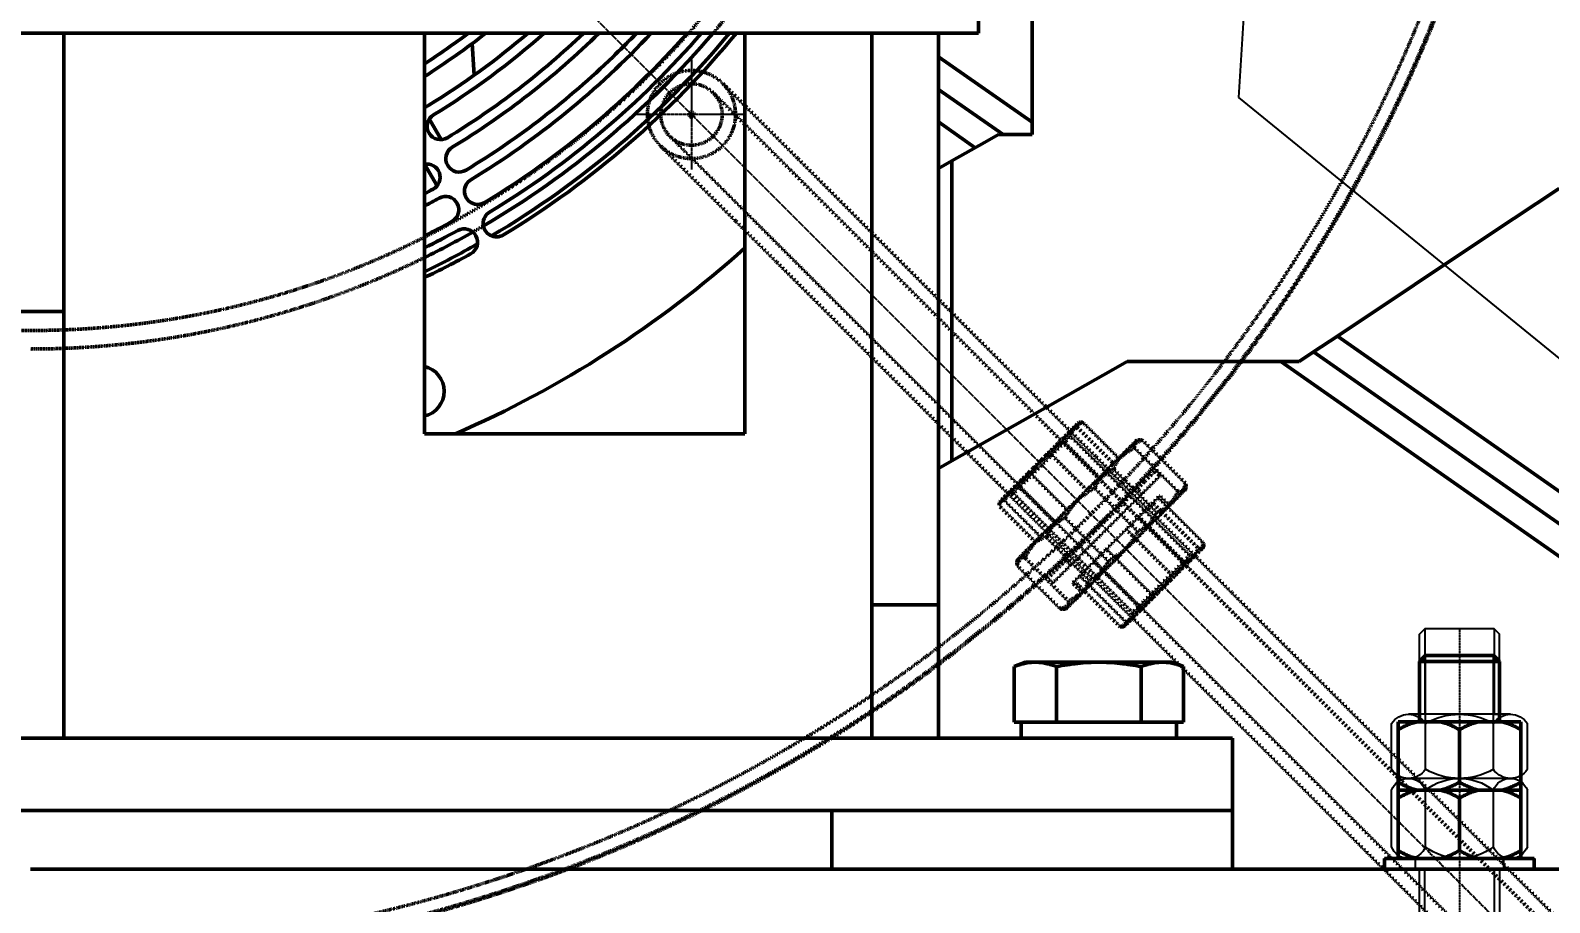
# Model space of a CAD drawing. Header units: millimetres. Extents: x -1263456 to 2767218, y -83310 to 50301.
# Drawn here: x 1090660 to 1091229, y -68072 to -67746 of the extents above; entities that cross this region are included whole.
import ezdxf

# ---------------------------------------------------------------- set-up
doc = ezdxf.new("R2010")
doc.units = ezdxf.units.MM
for name, pattern in [('AUSGEZOGEN', [0]), ('DASHDOT2', [0.5, 0.25, -0.125, 0, -0.125]), ('DASHED', [0.75, 0.5, -0.25]), ('DOT_CENTER', [14, 12, -1, 0, -1])]:
    doc.linetypes.add(name, pattern=pattern)
doc.layers.get('0').update_dxf_attribs({"color": 255, "lineweight": 50})
doc.layers.get('Defpoints').update_dxf_attribs({"linetype": 'AUSGEZOGEN'})
for name, color, linetype, lineweight in [('1', 2, 'Continuous', 25), ('AM_0', 7, 'Continuous', 50), ('AM_5', 3, 'Continuous', 25)]:
    doc.layers.add(name, color=color, linetype=linetype, lineweight=lineweight)
for name, color, linetype in [('ACCIAIO-VISTE', 2, 'Continuous'), ('ASSIDETTAGLI', 1, 'DASHDOT2'), ('BULLONI-VISTE', 2, 'Continuous')]:
    doc.layers.add(name, color=color, linetype=linetype)
doc.styles.get("Standard").update_dxf_attribs({"font": 'ISOCP.SHX', "width": 0.7})
doc.dimstyles.new('AM_ISO$0', dxfattribs={"dimtxt": 3.5, "dimasz": 3.5, "dimexe": 1, "dimexo": 1, "dimgap": 1.5, "dimtad": 1, "dimdsep": 46, "dimtxsty": 'Standard', "dimcen": 0, "dimclrd": 256, "dimclre": 256, "dimclrt": 2, "dimazin": 2, "dimtp": 0.1, "dimtm": 0.1, "dimtfac": 0.71, "dimtmove": 0, "dimatfit": 3, "dimfxl": 1, "dimlwd": -1, "dimlwe": -1, "dimarcsym": 1})
doc.dimstyles.new('AM_ISO$2', dxfattribs={"dimtxt": 3.25, "dimasz": 3.25, "dimexe": 1, "dimexo": 1, "dimgap": 1.5, "dimtad": 1, "dimdsep": 46, "dimtxsty": 'Standard', "dimcen": 0, "dimclrd": 256, "dimclre": 256, "dimclrt": 2, "dimazin": 2, "dimtp": 0.1, "dimtm": 0.1, "dimtfac": 0.71, "dimtmove": 0, "dimatfit": 3, "dimfxl": 1, "dimlwd": -1, "dimlwe": -1, "dimarcsym": 1})

# ---------------------------------------------------------------- blocks, each defined once
blk = doc.blocks.new('*D240')
at = {"layer": 'AM_5', "transparency": 16777216}
for p, q in [((1090659.94, -46860.23), (1090659.94, -49419.67)), ((1096659.94, -70454.35), (1096659.94, -49269.67)), ((1090922.44, -49344.67), (1096397.44, -49344.67))]:
    blk.add_line(p, q, dxfattribs=at)
for points in [[(1090922.44, -49300.92), (1090922.44, -49388.42), (1090659.94, -49344.67)], [(1096397.44, -49300.92), (1096397.44, -49388.42), (1096659.94, -49344.67)]]:
    blk.add_solid(points, dxfattribs=at)
at = {"layer": 'Defpoints', "color": 0, "transparency": 16777216}
for p in [(1090659.94, -46785.23), (1096659.94, -49344.67), (1096659.94, -70529.35, 93.67)]:
    blk.add_point(p, dxfattribs=at)
at = {"layer": 'AM_5', "color": 2, "transparency": 16777216, "insert": (1093659.94, -49100.92), "char_height": 262.5, "attachment_point": 5, "bg_fill": 3, "box_fill_scale": 1.1, "bg_fill_color": 256, "bg_fill_true_color": 13158600, "bg_fill_transparency": 0}
blk.add_mtext('6000', dxfattribs=at)
blk = doc.blocks.new('DADO_M30_5592')
for p, q in [((-19.07, 24), (19.07, 24)), ((-25.43, 3.4), (-25.43, 20.6)), ((-12.71, 3.4), (-12.71, 20.6)), ((12.71, 3.4), (12.71, 20.6)), ((25.42, 3.4), (25.42, 20.6)), ((-19.07, 0), (19.07, 0))]:
    blk.add_line(p, q)
for centre, radius, start, end in [((-19.07, 16.36), 7.64, 33.7148, 146.2852), ((0, -1.47), 25.47, 60.053, 119.947), ((19.07, 16.36), 7.64, 33.7148, 146.2852), ((-19.07, 7.64), 7.64, 213.7148, 326.2852), ((0, 25.47), 25.47, 240.053, 299.947), ((19.07, 7.64), 7.64, 213.7148, 326.2852)]:
    blk.add_arc(centre, radius, start, end)
blk = doc.blocks.new('DADO_M30_5591')
for p, q in [((-19.07, 30), (19.07, 30)), ((-25.43, 4.4), (-25.43, 25.6)), ((-12.71, 4.4), (-12.71, 25.6)), ((12.71, 4.4), (12.71, 25.6)), ((25.42, 4.4), (25.42, 25.6)), ((-19.07, 0), (19.07, 0))]:
    blk.add_line(p, q)
for centre, radius, start, end in [((-19.07, 23.21), 6.79, 20.6156, 159.3844), ((0, 9.44), 20.56, 51.8169, 128.1831), ((19.07, 23.21), 6.79, 20.6156, 159.3844), ((-19.07, 6.79), 6.79, 200.6156, 339.3844), ((0, 20.56), 20.56, 231.8169, 308.1831), ((19.07, 6.79), 6.79, 200.6156, 339.3844)]:
    blk.add_arc(centre, radius, start, end)
blk = doc.blocks.new('A$C4EC9355C')
at = {"layer": 'ACCIAIO-VISTE'}
for points in [[(-13, 90), (-13, 58), (-15, 58), (-15, 88), (-13, 90), (13, 90), (13, 58), (15, 58), (15, 88), (13, 90)], [(-13, 0), (-13, -48), (-15, -50), (-13, -48), (13, -48), (15, -50), (13, -48), (13, 0)]]:
    blk.add_lwpolyline(points, dxfattribs=at)
blk.add_lwpolyline([(225, -725), (225, -605), (195, -605), (195, -725, -1), (15, -725), (15, 0), (-15, 0), (-15, -725, 1)], format="xyb", close=True, dxfattribs=at)
at = {"layer": 'ASSIDETTAGLI', "ltscale": 0.05}
blk.add_lwpolyline([(0, 90), (0, -725, 1), (210, -725), (210, -605)], format="xyb", dxfattribs=at)
at = {"layer": 'BULLONI-VISTE'}
for points in [[(-28, 0), (28, 0), (28, 4), (-28, 4)], [(-16.5, 0), (16.5, 0), (16.5, 4), (-16.5, 4)]]:
    blk.add_lwpolyline(points, close=True, dxfattribs=at)
for name, p in [('DADO_M30_5592', (0, 34)), ('DADO_M30_5591', (0, 4))]:
    blk.add_blockref(name, p, dxfattribs=at)
blk = doc.blocks.new('Tirante__806', base_point=(-23406.72, 5067.7))
at = {"color": 7, "linetype": 'Continuous'}
for p, q in [((-23404.47, 5092.5), (-23406.72, 5090.25)), ((-23378.97, 5092.5), (-23404.47, 5092.5)), ((-23378.97, 5092.5), (-23376.72, 5090.25)), ((-23376.72, 5090.25), (-23406.72, 5090.25)), ((-23406.72, 5067.7), (-23406.72, 5090.25)), ((-23376.72, 5067.7), (-23376.72, 5090.25))]:
    blk.add_line(p, q, dxfattribs=at)
at = {"layer": '1', "color": 4, "linetype": 'Continuous'}
for p, q in [((-23404.47, 5067.7), (-23404.47, 5092.5)), ((-23378.97, 5067.7), (-23378.97, 5092.5))]:
    blk.add_line(p, q, dxfattribs=at)
blk = doc.blocks.new('DADO_UNI5588F_M30-Acciaio_1__807', base_point=(-23414.72, 5016.5))
at = {"color": 7, "linetype": 'Continuous'}
for p, q in [((-23414.72, 5042.1), (-23414.72, 5039.1)), ((-23414.72, 5042.1), (-23407.63, 5042.1)), ((-23398.8, 5042.1), (-23407.63, 5042.1)), ((-23398.8, 5042.1), (-23384.63, 5042.1)), ((-23375.8, 5042.1), (-23384.63, 5042.1)), ((-23375.8, 5042.1), (-23368.72, 5042.1)), ((-23368.72, 5039.1), (-23368.72, 5042.1)), ((-23414.72, 5039.1), (-23414.72, 5019.5)), ((-23391.72, 5039.1), (-23391.72, 5019.5)), ((-23368.72, 5039.1), (-23368.72, 5019.5)), ((-23414.72, 5019.5), (-23414.72, 5016.5)), ((-23368.72, 5016.5), (-23368.72, 5019.5))]:
    blk.add_line(p, q, dxfattribs=at)
for points in [[(-23414.72, 5039.1), (-23412.95, 5040.06), (-23411.25, 5040.86), (-23409.42, 5041.57), (-23407.63, 5042.1)], [(-23398.8, 5042.1), (-23397.01, 5041.57), (-23395.18, 5040.86), (-23393.48, 5040.06), (-23391.72, 5039.1)], [(-23391.72, 5039.1), (-23389.96, 5040.06), (-23388.25, 5040.86), (-23386.42, 5041.57), (-23384.63, 5042.1)], [(-23375.8, 5042.1), (-23374.02, 5041.57), (-23372.18, 5040.86), (-23370.48, 5040.06), (-23368.72, 5039.1)], [(-23407.63, 5016.5), (-23409.42, 5017.03), (-23411.25, 5017.74), (-23412.95, 5018.54), (-23414.72, 5019.5)], [(-23391.72, 5019.5), (-23393.48, 5018.54), (-23395.18, 5017.74), (-23397.02, 5017.03), (-23398.8, 5016.5)], [(-23384.63, 5016.5), (-23386.42, 5017.03), (-23388.25, 5017.74), (-23389.95, 5018.54), (-23391.72, 5019.5)], [(-23368.72, 5019.5), (-23370.48, 5018.54), (-23372.18, 5017.74), (-23374.02, 5017.03), (-23375.8, 5016.5)]]:
    blk.add_spline(points, degree=3, dxfattribs=at)
blk = doc.blocks.new('ROSETTA_UNI6592-69be_d_30-Acciaio_1__808', base_point=(-23419.72, 5012.5))
at = {"color": 7, "linetype": 'Continuous'}
for p, q in [((-23419.72, 5016.5), (-23419.72, 5012.5)), ((-23414.72, 5016.5), (-23419.72, 5016.5)), ((-23414.72, 5016.5), (-23407.63, 5016.5)), ((-23398.8, 5016.5), (-23407.63, 5016.5)), ((-23398.8, 5016.5), (-23384.63, 5016.5)), ((-23375.8, 5016.5), (-23384.63, 5016.5)), ((-23375.8, 5016.5), (-23368.72, 5016.5)), ((-23363.72, 5016.5), (-23368.72, 5016.5)), ((-23363.72, 5016.5), (-23363.72, 5012.5))]:
    blk.add_line(p, q, dxfattribs=at)
blk = doc.blocks.new('DADO_UNI5588F_M30-Acciaio_2__809', base_point=(-23414.72, 5042.1))
at = {"color": 7, "linetype": 'Continuous'}
for p, q in [((-23414.72, 5067.7), (-23407.63, 5067.7)), ((-23414.72, 5067.7), (-23414.72, 5064.7)), ((-23398.8, 5067.7), (-23407.63, 5067.7)), ((-23398.8, 5067.7), (-23384.63, 5067.7)), ((-23375.8, 5067.7), (-23384.63, 5067.7)), ((-23375.8, 5067.7), (-23368.72, 5067.7)), ((-23368.72, 5064.7), (-23368.72, 5067.7)), ((-23414.72, 5064.7), (-23414.72, 5045.1)), ((-23391.72, 5064.7), (-23391.72, 5045.1)), ((-23368.72, 5064.7), (-23368.72, 5045.1)), ((-23414.72, 5045.1), (-23414.72, 5042.1)), ((-23368.72, 5042.1), (-23368.72, 5045.1)), ((-23414.72, 5042.1), (-23407.63, 5042.1)), ((-23398.8, 5042.1), (-23407.63, 5042.1)), ((-23398.8, 5042.1), (-23384.63, 5042.1)), ((-23375.8, 5042.1), (-23384.63, 5042.1)), ((-23375.8, 5042.1), (-23368.72, 5042.1))]:
    blk.add_line(p, q, dxfattribs=at)
for points in [[(-23414.72, 5064.7), (-23412.95, 5065.66), (-23411.25, 5066.46), (-23409.42, 5067.17), (-23407.63, 5067.7)], [(-23398.8, 5067.7), (-23397.01, 5067.17), (-23395.18, 5066.46), (-23393.48, 5065.66), (-23391.72, 5064.7)], [(-23391.72, 5064.7), (-23389.96, 5065.66), (-23388.25, 5066.46), (-23386.42, 5067.17), (-23384.63, 5067.7)], [(-23375.8, 5067.7), (-23374.02, 5067.17), (-23372.18, 5066.46), (-23370.48, 5065.66), (-23368.72, 5064.7)], [(-23407.63, 5042.1), (-23409.42, 5042.63), (-23411.25, 5043.34), (-23412.95, 5044.14), (-23414.72, 5045.1)], [(-23391.72, 5045.1), (-23393.48, 5044.14), (-23395.18, 5043.34), (-23397.02, 5042.63), (-23398.8, 5042.1)], [(-23384.63, 5042.1), (-23386.42, 5042.63), (-23388.25, 5043.34), (-23389.95, 5044.14), (-23391.72, 5045.1)], [(-23368.72, 5045.1), (-23370.48, 5044.14), (-23372.18, 5043.34), (-23374.02, 5042.63), (-23375.8, 5042.1)]]:
    blk.add_spline(points, degree=3, dxfattribs=at)
blk = doc.blocks.new('T1_3_1__1003', base_point=(-23646.46, 4702.25))
at = {"color": 7, "linetype": 'Continuous'}
for p, q in [((-23551.72, 5292.13), (-23586.72, 5316.64)), ((-23562.55, 5287.51), (-23586.72, 5304.43)), ((-23152.36, 5012.5), (-23437.37, 5212.07)), ((-23275.49, 5086.51), (-23446.31, 5206.11))]:
    blk.add_line(p, q, dxfattribs=at)
blk = doc.blocks.new('T1_1_2_1__1004', base_point=(-23586.72, 4694.06))
at = {"color": 7, "linetype": 'Continuous'}
for p, q in [((-23562.55, 5287.51), (-23586.72, 5304.43)), ((-23572.97, 5282.59), (-23586.72, 5292.22)), ((-23275.49, 5086.51), (-23446.31, 5206.11)), ((-23187.23, 5012.5), (-23458.59, 5202.51))]:
    blk.add_line(p, q, dxfattribs=at)
blk = doc.blocks.new('vent-lat')
at = {"color": 7, "linetype": 'Continuous'}
for p, q in [((42078.4, 81468.4), (42078.4, 81738.4)), ((42278.4, 81134.7), (42278.4, 81678.4)), ((38403.4, 81468.4), (38653.4, 81468.4)), ((38403.4, 81468.4), (38653.4, 81468.4)), ((38890.5, 81468.4), (38653.4, 81468.4)), ((38653.4, 81468.4), (38653.4, 81441.9)), ((38903.4, 81468.4), (38890.5, 81468.4)), ((39049.9, 81468.4), (38903.4, 81468.4)), ((39123, 81468.4), (39049.9, 81468.4)), ((39290.7, 81468.4), (39123, 81468.4)), ((39290.7, 81468.4), (39404, 81468.4)), ((39430.4, 81468.4), (39404, 81468.4)), ((39644, 81468.4), (39430.4, 81468.4)), ((39644, 81468.4), (39805.8, 81468.4)), ((39853.4, 81468.4), (39805.8, 81468.4)), ((39923.9, 81468.4), (39853.4, 81468.4)), ((39996.5, 81468.4), (39923.9, 81468.4)), ((40003.4, 81468.4), (39996.5, 81468.4)), ((40003.4, 79968.4), (40003.4, 81468.4)), ((40233.9, 81468.4), (40003.4, 81468.4)), ((40391.4, 81468.4), (40233.9, 81468.4)), ((40452.2, 81468.4), (40391.4, 81468.4)), ((40580.9, 81468.4), (40452.2, 81468.4)), ((40599.9, 81468.4), (40580.9, 81468.4)), ((40852.9, 81468.4), (40599.9, 81468.4)), ((41203.4, 81468.4), (40852.9, 81468.4)), ((41203.4, 81468.4), (41203.4, 79968.4)), ((41274.5, 81468.4), (41203.4, 81468.4)), ((41353.4, 81468.4), (41274.5, 81468.4)), ((41353.4, 81468.4), (41463.1, 81468.4)), ((41678.4, 81468.4), (41463.1, 81468.4)), ((41768.9, 81468.4), (41678.4, 81468.4)), ((41678.4, 81468.4), (41678.4, 79328.4)), ((41768.9, 81468.4), (41678.4, 81468.4)), ((41801.8, 81468.4), (41768.9, 81468.4)), ((41801.8, 81468.4), (41768.9, 81468.4)), ((41878.4, 81468.4), (41801.8, 81468.4)), ((41878.4, 81468.4), (41801.8, 81468.4)), ((41888.6, 81468.4), (41878.4, 81468.4)), ((41888.6, 81468.4), (41878.4, 81468.4)), ((41928.4, 81468.4), (41888.6, 81468.4)), ((41928.4, 81468.4), (41888.6, 81468.4)), ((41928.4, 80961.4), (41928.4, 81468.4)), ((42078.4, 81468.4), (41928.4, 81468.4)), ((38653.4, 81391.8), (38653.4, 81441.9)), ((38653.4, 81381.5), (38653.4, 81391.8)), ((40189.9, 81310.5), (40182.8, 81429.2)), ((38653.4, 81381.5), (38653.4, 81341.8)), ((38653.4, 81301.7), (38653.4, 81341.8)), ((38653.4, 81291.7), (38653.4, 81301.7)), ((38653.4, 81218.4), (38653.4, 81291.7)), ((38653.4, 81201.6), (38653.4, 81218.4)), ((38653.4, 81161.5), (38653.4, 81201.6)), ((38653.4, 81061.8), (38653.4, 81161.5)), ((40066.4, 81069.4), (40021.8, 81146.7)), ((42278.4, 81088.4), (42278.4, 81134.7)), ((38653.4, 81061.4), (38653.4, 81061.8)), ((38653.4, 81021.3), (38653.4, 81061.4)), ((41978.4, 80989.7), (42100.3, 81058.8)), ((42126.4, 81073.6), (42100.3, 81058.8)), ((42152.5, 81088.4), (42126.4, 81073.6)), ((42152.5, 81088.4), (42170.1, 81088.4)), ((42170.1, 81088.4), (42278.4, 81088.4)), ((38653.4, 80925.3), (38653.4, 81021.3)), ((40004.1, 80977.3), (40050.9, 80896.2)), ((41978.4, 80989.7), (41928.4, 80961.4)), ((41928.4, 80961.4), (41928.4, 79838.2)), ((41978.4, 80989.7), (41978.4, 79866.5)), ((38653.4, 80921.2), (38653.4, 80925.3)), ((38653.4, 80881.2), (38653.4, 80921.2)), ((38653.4, 80781.1), (38653.4, 80881.2)), ((43997.4, 80717.7), (44251.4, 80887.1)), ((38653.4, 80741.1), (38653.4, 80781.1)), ((38653.4, 80662), (38653.4, 80741.1)), ((43421.8, 80334), (43997.4, 80717.7)), ((38653.4, 80641), (38653.4, 80662)), ((38653.4, 80600.9), (38653.4, 80641)), ((38653.4, 80595.3), (38653.4, 80600.9)), ((38653.4, 80500.8), (38653.4, 80595.3)), ((38653.4, 80460.8), (38653.4, 80500.8)), ((38653.4, 80425.8), (38403.4, 80425.8)), ((38653.4, 80425.8), (38653.4, 80460.8)), ((38653.4, 80360.7), (38653.4, 80425.8)), ((38653.4, 80320.7), (38653.4, 80360.7)), ((38653.4, 80288), (38653.4, 80320.7)), ((43332.5, 80274.5), (43421.8, 80334)), ((38653.4, 80240.7), (38653.4, 80288)), ((43278.4, 80238.4), (43332.5, 80274.5)), ((38653.4, 80220.6), (38653.4, 80240.7)), ((38653.4, 80140.6), (38653.4, 80220.6)), ((41978.4, 79866.5), (42582.2, 80208.8)), ((42608.3, 80223.6), (42582.2, 80208.8)), ((42634.4, 80238.4), (42608.3, 80223.6)), ((42634.4, 80238.4), (42877, 80238.4)), ((42877, 80238.4), (42997.3, 80238.4)), ((42997.3, 80238.4), (43128.2, 80238.4)), ((43128.2, 80238.4), (43209.7, 80238.4)), ((43209.7, 80238.4), (43278.4, 80238.4)), ((38653.4, 79740.4), (38653.4, 80140.6)), ((41203.4, 79968.4), (40003.4, 79968.4)), ((41978.4, 79866.5), (41928.4, 79838.2)), ((41928.4, 79328.4), (41928.4, 79838.2)), ((38653.4, 79640.3), (38653.4, 79740.4)), ((38653.4, 79482.2), (38653.4, 79640.3)), ((38653.4, 78828.4), (38653.4, 79482.2)), ((41678.4, 79328.4), (41928.4, 79328.4)), ((41678.4, 79328.4), (41678.4, 78828.4)), ((41928.4, 78828.4), (41928.4, 79328.4)), ((42253.4, 79113.4), (42210.8, 79096.6)), ((42290.2, 79113.4), (42253.4, 79113.4)), ((42528.4, 79113.4), (42290.2, 79113.4)), ((42766.5, 79113.4), (42528.4, 79113.4)), ((42803.4, 79113.4), (42766.5, 79113.4)), ((42803.4, 79113.4), (42845.9, 79096.6)), ((42210.8, 78888.4), (42210.8, 79096.6)), ((42369.6, 78888.4), (42369.6, 79096.6)), ((42687.2, 78888.4), (42687.2, 79096.6)), ((42845.9, 78888.4), (42845.9, 79096.6)), ((42210.8, 78888.4), (42237.4, 78888.4)), ((42237.4, 78888.4), (42237.4, 78828.4)), ((42237.6, 78888.4), (42237.4, 78888.4)), ((42242.6, 78888.4), (42237.6, 78888.4)), ((42337.8, 78888.4), (42242.6, 78888.4)), ((42345.9, 78888.4), (42337.8, 78888.4)), ((42346.3, 78888.4), (42345.9, 78888.4)), ((42348.4, 78888.4), (42346.3, 78888.4)), ((42369.6, 78888.4), (42348.4, 78888.4)), ((42433.2, 78888.4), (42369.6, 78888.4)), ((42623.5, 78888.4), (42433.2, 78888.4)), ((42687.2, 78888.4), (42623.5, 78888.4)), ((42708.4, 78888.4), (42687.2, 78888.4)), ((42710.9, 78888.4), (42708.4, 78888.4)), ((42719, 78888.4), (42710.9, 78888.4)), ((42814.1, 78888.4), (42719, 78888.4)), ((42819.4, 78888.4), (42814.1, 78888.4)), ((42819.4, 78888.4), (42819.4, 78828.4)), ((42819.4, 78888.4), (42845.9, 78888.4)), ((38403.4, 78828.4), (38653.4, 78828.4)), ((41678.4, 78828.4), (38653.4, 78828.4)), ((41928.4, 78828.4), (41678.4, 78828.4)), ((41928.4, 78828.4), (41678.4, 78828.4)), ((42237.4, 78828.4), (41928.4, 78828.4)), ((42237.6, 78828.4), (42237.4, 78828.4)), ((42345.9, 78828.4), (42237.6, 78828.4)), ((42346.3, 78828.4), (42345.9, 78828.4)), ((42710.9, 78828.4), (42346.3, 78828.4)), ((42819.4, 78828.4), (42710.9, 78828.4)), ((43028.4, 78828.4), (42819.4, 78828.4)), ((43028.4, 78558.4), (43028.4, 78828.4)), ((41528.4, 78558.4), (35528.4, 78558.4)), ((43028.4, 78558.4), (41528.4, 78558.4)), ((41528.4, 78338.4), (41528.4, 78558.4)), ((43028.4, 78558.4), (41528.4, 78558.4)), ((43028.4, 78338.4), (43028.4, 78558.4)), ((38528.4, 78338.4), (38558.4, 78338.4)), ((38558.4, 78338.4), (39921.4, 78338.4)), ((39921.4, 78338.4), (40071.2, 78338.4)), ((40071.2, 78338.4), (40383.3, 78338.4)), ((40383.3, 78338.4), (40679.8, 78338.4)), ((40679.8, 78338.4), (41198.4, 78338.4)), ((41198.4, 78338.4), (41528.4, 78338.4)), ((41528.4, 78338.4), (41698.4, 78338.4)), ((41698.4, 78338.4), (41745.5, 78338.4)), ((41745.5, 78338.4), (41878.4, 78338.4)), ((41878.4, 78338.4), (42025.9, 78338.4)), ((42025.9, 78338.4), (42328.4, 78338.4)), ((42328.4, 78338.4), (42908.4, 78338.4)), ((42908.4, 78338.4), (43028.4, 78338.4)), ((43028.4, 78338.4), (43598.4, 78338.4)), ((43598.4, 78338.4), (44158.4, 78338.4)), ((44158.4, 78338.4), (44278.4, 78338.4))]:
    blk.add_line(p, q, dxfattribs=at)
at = {"color": 4, "linetype": 'DASHED'}
for p, q in [((41402.8, 80997.3), (41119.9, 81280.2)), ((41367.4, 80962), (41084.6, 81244.8)), ((41169.4, 80764), (40886.6, 81046.8)), ((41204.8, 80799.3), (40921.9, 81082.2)), ((41402.8, 80997.3), (42421.5, 79978.6)), ((41367.4, 80962), (50564.4, 71765)), ((41169.4, 80764), (41320.1, 80613.3)), ((41204.8, 80799.3), (50401.8, 71602.4)), ((41320.1, 80613.3), (41978.4, 79955.1)), ((42421.5, 79978.6), (42391.8, 79948.8)), ((42422.4, 79979.5), (42421.5, 79978.6)), ((42421.5, 79978.6), (42518.3, 79881.9)), ((42425.2, 79982.3), (42422.4, 79979.5)), ((42422.4, 79958.6), (42422.4, 79979.5)), ((42451.4, 80008.5), (42425.2, 79982.3)), ((42448.7, 79991.6), (42583.1, 79857.3)), ((42453.3, 80010.4), (42451.4, 80008.5)), ((42453.3, 80010.4), (42456.4, 80011.2)), ((42468.3, 80011.3), (42556.6, 79923)), ((41978.4, 79955.1), (42329.6, 79603.8)), ((42422.4, 79958.6), (42252.6, 79788.8)), ((42391.8, 79948.8), (42328.5, 79885.6)), ((42530.7, 79804.9), (42396.3, 79939.3)), ((42868.2, 79512.8), (42422.4, 79958.6)), ((42602.7, 79876.9), (42556.6, 79923)), ((42666.2, 79940.4), (42626.9, 79901.1)), ((42662, 79915.1), (42824.7, 79752.4)), ((42669, 79943.2), (42666.2, 79940.4)), ((42669, 79943.2), (42673.6, 79944.5)), ((42854.1, 79781.9), (42691.5, 79944.5)), ((42328.5, 79885.6), (42281.2, 79838.2)), ((42483.3, 79757.5), (42349, 79891.9)), ((42518.3, 79881.9), (42562.9, 79837.2)), ((42583.1, 79857.3), (42576.6, 79850.9)), ((42602.7, 79876.9), (42583.1, 79857.3)), ((42626.9, 79901.1), (42602.7, 79876.9)), ((42281.2, 79838.2), (42217.9, 79775)), ((42409.2, 79683.5), (42274.9, 79817.8)), ((42530.7, 79804.9), (42483.3, 79757.5)), ((42562.9, 79837.2), (42530.7, 79804.9)), ((42576.6, 79850.9), (42562.9, 79837.2)), ((42562.9, 79837.2), (42746.8, 79653.3)), ((42746.1, 79673.8), (42583.5, 79836.5)), ((42757, 79810.7), (42690.2, 79743.8)), ((42700.7, 79791.1), (42738.7, 79829)), ((42757, 79810.7), (42738.7, 79829)), ((42184.5, 79741.5), (42158.3, 79715.3)), ((42187.3, 79744.4), (42184.5, 79741.5)), ((42217.9, 79775), (42187.3, 79744.4)), ((42208.2, 79744.4), (42187.3, 79744.4)), ((42252.6, 79788.8), (42208.2, 79744.4)), ((42654, 79298.6), (42208.2, 79744.4)), ((42361.9, 79636.1), (42227.5, 79770.5)), ((42404.6, 79494.9), (42671.8, 79762.2)), ((42481.8, 79756), (42410.8, 79685)), ((42690.2, 79743.8), (42422.9, 79476.5)), ((42483.3, 79757.5), (42481.8, 79756)), ((42675.1, 79602.8), (42512.4, 79765.5)), ((42671.8, 79762.2), (42700.7, 79791.1)), ((42690.2, 79743.8), (42671.8, 79762.2)), ((42850, 79756.5), (42810.7, 79717.3)), ((42852.9, 79759.4), (42850, 79756.5)), ((42852.9, 79759.4), (42854.1, 79763.9)), ((42156.4, 79713.4), (42155.5, 79710.4)), ((42289.9, 79564.1), (42155.5, 79698.5)), ((42158.3, 79715.3), (42156.4, 79713.4)), ((42309.5, 79583.7), (42175.1, 79718.1)), ((42409.2, 79683.5), (42361.9, 79636.1)), ((42410.8, 79685), (42409.2, 79683.5)), ((42677.7, 79657.8), (42725.8, 79705.9)), ((42725.8, 79705.9), (42730.1, 79710.2)), ((42730.1, 79710.2), (42749.8, 79729.8)), ((42730.1, 79710.2), (42901.3, 79539.1)), ((42749.8, 79729.8), (42756.7, 79736.8)), ((42920.9, 79558.7), (42749.8, 79729.8)), ((42793.5, 79700), (42756.7, 79736.8)), ((42793.5, 79700), (42760.5, 79667)), ((42810.7, 79717.3), (42793.5, 79700)), ((42361.9, 79636.1), (42329.6, 79603.8)), ((42564, 79491.7), (42401.3, 79654.3)), ((42630.4, 79610.5), (42677.7, 79657.8)), ((42746.8, 79653.3), (42665.6, 79572.2)), ((42848.9, 79486.7), (42677.7, 79657.8)), ((42760.5, 79667), (42746.8, 79653.3)), ((42746.8, 79653.3), (42888.2, 79511.9)), ((42309.5, 79583.7), (42289.9, 79564.1)), ((42315.9, 79590.1), (42309.5, 79583.7)), ((42329.6, 79603.8), (42315.9, 79590.1)), ((42329.6, 79603.8), (42454.7, 79478.7)), ((42492.9, 79420.7), (42330.3, 79583.3)), ((42556.3, 79536.4), (42630.4, 79610.5)), ((42665.6, 79572.2), (42594.6, 79501.1)), ((42801.5, 79439.3), (42630.4, 79610.5)), ((42265.7, 79539.9), (42226.4, 79500.6)), ((42289.9, 79564.1), (42265.7, 79539.9)), ((42509, 79489), (42556.3, 79536.4)), ((42727.4, 79365.3), (42556.3, 79536.4)), ((42698.4, 79343), (42868.2, 79512.8)), ((42888.2, 79511.9), (42858.5, 79482.1)), ((42868.2, 79512.8), (42889.1, 79512.8)), ((42889.1, 79512.8), (42888.2, 79511.9)), ((42888.2, 79511.9), (43027.6, 79372.5)), ((42891.9, 79515.6), (42889.1, 79512.8)), ((42918.1, 79541.8), (42891.9, 79515.6)), ((42920, 79543.7), (42918.1, 79541.8)), ((42920, 79543.7), (42920.8, 79546.8)), ((42223.5, 79497.8), (42222.3, 79493.2)), ((42384.9, 79312.6), (42222.3, 79475.3)), ((42226.4, 79500.6), (42223.5, 79497.8)), ((42414.3, 79342.1), (42251.7, 79504.7)), ((42337.7, 79428.1), (42404.6, 79494.9)), ((42422.9, 79476.5), (42356.1, 79409.7)), ((42422.9, 79476.5), (42404.6, 79494.9)), ((42454.7, 79478.7), (42513.4, 79420)), ((42456.6, 79436.6), (42509, 79489)), ((42680.1, 79317.9), (42509, 79489)), ((42594.6, 79501.1), (42513.4, 79420)), ((42858.5, 79482.1), (42795.2, 79418.9)), ((42356.1, 79409.7), (42337.7, 79428.1)), ((42430, 79410.1), (42437, 79417)), ((42466.8, 79373.3), (42430, 79410.1)), ((42437, 79417), (42456.6, 79436.6)), ((42608.1, 79245.9), (42437, 79417)), ((42627.7, 79265.5), (42456.6, 79436.6)), ((42499.8, 79406.3), (42466.8, 79373.3)), ((42513.4, 79420), (42499.8, 79406.3)), ((42513.4, 79420), (44032, 77901.4)), ((42795.2, 79418.9), (42747.9, 79371.6)), ((42449.5, 79356.1), (42410.2, 79316.8)), ((42466.8, 79373.3), (42449.5, 79356.1)), ((42654, 79298.6), (42698.4, 79343)), ((42747.9, 79371.6), (42684.6, 79308.3)), ((43027.6, 79372.5), (44458.9, 77941.3)), ((42407.4, 79313.9), (42402.8, 79312.7)), ((42410.2, 79316.8), (42407.4, 79313.9)), ((42684.6, 79308.3), (42654, 79277.7)), ((42654, 79298.6), (42654, 79277.7)), ((42623.1, 79246.7), (42620, 79245.9)), ((42625, 79248.6), (42623.1, 79246.7)), ((42651.1, 79274.8), (42625, 79248.6)), ((42654, 79277.7), (42651.1, 79274.8))]:
    blk.add_line(p, q, dxfattribs=at)
for radius in [5667.4, 5662.6, 3283.5]:
    blk.add_circle((38528.4, 83638.4), radius, dxfattribs=at)
for centre, radius, start, end in [((38528.4, 83638.4), 5615.2, 0, 250.7103), ((38528.4, 83638.4), 3352.7, 319.6668, 325.4795), ((38528.4, 83638.4), 5615.2, 322.7362, 340.2233), ((41003.3, 81163.5), 165, 46.3509, 223.6496), ((41003.3, 81163.5), 115, 80.825, 105.8766), ((41003.3, 81163.5), 115, 45.9416, 80.825), ((41003.3, 81163.5), 165, 45.0002, 46.3509), ((41003.3, 81163.5), 165, 315.0002, 45.0002), ((41003.3, 81163.5), 115, 105.8766, 164.1239), ((41003.3, 81163.5), 115, 45.0002, 45.9416), ((41003.3, 81163.5), 115, 315.0002, 45.0002), ((41003.3, 81163.5), 115, 164.1239, 224.0589), ((41003.3, 81163.5), 10, 80.825, 224.9183), ((41003.3, 81163.5), 10, 224.9183, 45.0822), ((41003.3, 81163.5), 10, 45.0822, 80.825), ((41003.3, 81163.5), 165, 223.6496, 225.0002), ((41003.3, 81163.5), 165, 225.0002, 315.0002), ((41003.3, 81163.5), 115, 224.0589, 225.0002), ((41003.3, 81163.5), 115, 225.0002, 315.0002), ((38528.4, 83638.4), 3352.7, 299.6097, 300.3903), ((38528.4, 83638.4), 3352.7, 272.1367, 296.1), ((38528.4, 83638.4), 3352.7, 270, 270.3903), ((38528.4, 83638.4), 3352.7, 270.3903, 272.1367), ((38528.4, 83638.4), 5615.2, 289.2897, 322.7362), ((38528.4, 83638.4), 5615.2, 250.7103, 289.2897)]:
    blk.add_arc(centre, radius, start, end, dxfattribs=at)
at = {"color": 7, "linetype": 'Continuous'}
for centre, radius, start, end in [((38528.4, 83638.4), 2720, 302.8389, 307.08), ((38528.4, 83638.4), 2760, 302.3046, 308.1652), ((38528.4, 83638.4), 2860, 301.4274, 310.6466), ((38528.4, 83638.4), 2900, 301.3597, 311.5588), ((38528.4, 83638.4), 3000, 301.3597, 313.6696), ((38528.4, 83638.4), 3040, 301.2981, 314.4538), ((38528.4, 83638.4), 3180, 301.2418, 316.9693), ((38528.4, 83638.4), 3352.7, 300.3903, 319.6668), ((38528.4, 83638.4), 3280, 301.2418, 318.5791), ((38528.4, 83638.4), 3320, 301.1902, 319.1853), ((38528.4, 83638.4), 3400, 300.5131, 320.3396), ((38528.4, 83638.4), 3420, 301.1902, 320.6169), ((38528.4, 83638.4), 3140, 313.9987, 316.0013), ((38528.4, 83638.4), 3140, 316.0013, 316.2841), ((38528.4, 83638.4), 3140, 301.2981, 313.9987), ((39993.6, 81240.6), 50, 281.3198, 301.4274), ((40063.6, 81119.3), 50, 121.3597, 301.3597), ((40133.6, 80998), 50, 121.2981, 301.2981), ((40012.4, 80928), 50, 298.7019, 100.3485), ((38528.4, 83638.4), 3140, 298.0178, 298.7019), ((40203.6, 80876.8), 50, 121.2418, 301.2418), ((38528.4, 83638.4), 3180, 297.6349, 298.7582), ((40082.4, 80806.8), 50, 298.7582, 118.7582), ((38528.4, 83638.4), 3280, 296.7241, 298.7582), ((40273.6, 80755.5), 50, 121.1902, 301.1902), ((38528.4, 83638.4), 3320, 296.3771, 298.8098), ((38528.4, 83638.4), 3352.7, 296.1, 299.6097), ((40152.4, 80685.5), 50, 298.8098, 118.8098), ((38528.4, 83638.4), 3400, 295.7105, 299.4869), ((38528.4, 83638.4), 4000, 293.4367, 311.9707), ((38528.4, 83638.4), 3420, 295.5492, 298.8098), ((39982.6, 80127.6), 95, 0, 77.351), ((39982.6, 80127.6), 95, 282.649, 0)]:
    blk.add_arc(centre, radius, start, end, dxfattribs=at)
at = {"color": 4, "linetype": 'DASHED'}
for points in [[(42448.7, 79991.6), (42440.5, 79986.8), (42432.7, 79981.9), (42425.2, 79976.8), (42418.1, 79971.6), (42411.1, 79966.2), (42404.5, 79960.6), (42398, 79954.9), (42391.8, 79948.8)], [(42425.2, 79982.3), (42420.9, 79977.8), (42416.8, 79973), (42413, 79968.1), (42409.3, 79962.9), (42405.8, 79957.4), (42402.5, 79951.7), (42399.3, 79945.6), (42396.3, 79939.3)], [(42468.3, 80011.3), (42462, 80008.2), (42455.9, 80005.1), (42450.2, 80001.8), (42444.7, 79998.3), (42439.5, 79994.6), (42434.5, 79990.7), (42429.8, 79986.6), (42425.2, 79982.3)], [(42451.4, 80008.5), (42450.3, 80007.2), (42449.5, 80005.7), (42448.8, 80003.9), (42448.4, 80001.9), (42448.1, 79999.7), (42448.1, 79997.3), (42448.3, 79994.6), (42448.7, 79991.6)], [(42456.4, 80011.2), (42455.6, 80011), (42454.9, 80010.8), (42454.3, 80010.5), (42453.6, 80010.1), (42453, 80009.8), (42452.5, 80009.4), (42451.9, 80009), (42451.4, 80008.5)], [(42456.4, 80011.2), (42457.6, 80011.5), (42458.8, 80011.7), (42460.2, 80011.8), (42461.6, 80011.8), (42463.2, 80011.8), (42464.8, 80011.7), (42466.5, 80011.5), (42468.3, 80011.3)], [(42396.3, 79939.3), (42386.7, 79933), (42377.5, 79926.7), (42368.7, 79920.3), (42360.2, 79913.7), (42351.9, 79907), (42343.9, 79900.1), (42336.1, 79893), (42328.5, 79885.6)], [(42391.8, 79948.8), (42385.7, 79942.6), (42380, 79936.1), (42374.4, 79929.5), (42369, 79922.5), (42363.8, 79915.4), (42358.7, 79907.9), (42353.8, 79900.1), (42349, 79891.9)], [(42662, 79915.1), (42649.8, 79907.8), (42638.1, 79900.4), (42626.9, 79892.8), (42616.1, 79885), (42605.7, 79876.9), (42595.7, 79868.6), (42586, 79859.9), (42576.6, 79850.9)], [(42691.5, 79944.5), (42681.9, 79940), (42672.9, 79935.2), (42664.3, 79930.3), (42656.1, 79925), (42648.3, 79919.5), (42640.8, 79913.7), (42633.7, 79907.6), (42626.9, 79901.1)], [(42666.2, 79940.4), (42664.5, 79938.4), (42663.2, 79936.1), (42662.2, 79933.5), (42661.6, 79930.5), (42661.2, 79927.2), (42661.2, 79923.5), (42661.5, 79919.5), (42662, 79915.1)], [(42673.6, 79944.5), (42672.5, 79944.1), (42671.4, 79943.8), (42670.4, 79943.3), (42669.5, 79942.8), (42668.6, 79942.3), (42667.7, 79941.7), (42666.9, 79941.1), (42666.2, 79940.4)], [(42691.5, 79944.5), (42688.8, 79944.9), (42686.2, 79945.2), (42683.8, 79945.3), (42681.5, 79945.4), (42679.3, 79945.3), (42677.3, 79945.2), (42675.3, 79944.9), (42673.6, 79944.5)], [(42328.5, 79885.6), (42321.2, 79878), (42314.1, 79870.2), (42307.1, 79862.2), (42300.4, 79854), (42293.9, 79845.4), (42287.4, 79836.6), (42281.1, 79827.4), (42274.9, 79817.8)], [(42349, 79891.9), (42339.4, 79885.7), (42330.2, 79879.3), (42321.3, 79872.9), (42312.8, 79866.3), (42304.5, 79859.6), (42296.5, 79852.7), (42288.8, 79845.6), (42281.2, 79838.2)], [(42626.9, 79901.1), (42620.4, 79894.3), (42614.3, 79887.2), (42608.5, 79879.7), (42603, 79871.9), (42597.7, 79863.7), (42592.7, 79855.1), (42588, 79846), (42583.5, 79836.5)], [(42274.9, 79817.8), (42266.7, 79813), (42258.9, 79808.1), (42251.4, 79803), (42244.2, 79797.8), (42237.3, 79792.4), (42230.6, 79786.8), (42224.2, 79781), (42217.9, 79775)], [(42281.2, 79838.2), (42273.8, 79830.7), (42266.7, 79822.9), (42259.8, 79814.9), (42253.1, 79806.6), (42246.5, 79798.1), (42240.1, 79789.2), (42233.8, 79780), (42227.5, 79770.5)], [(42583.5, 79836.5), (42569.1, 79827.1), (42555.3, 79817.7), (42542, 79808), (42529.2, 79798.2), (42516.8, 79788.1), (42504.8, 79777.7), (42493.2, 79767.1), (42481.8, 79756)], [(42576.6, 79850.9), (42567.6, 79841.5), (42558.9, 79831.8), (42550.6, 79821.8), (42542.5, 79811.4), (42534.7, 79800.7), (42527.1, 79789.4), (42519.7, 79777.7), (42512.4, 79765.5)], [(42184.5, 79741.5), (42180.1, 79737), (42176, 79732.2), (42172.2, 79727.3), (42168.5, 79722.1), (42165, 79716.6), (42161.7, 79710.9), (42158.5, 79704.8), (42155.5, 79698.5)], [(42217.9, 79775), (42211.9, 79768.8), (42206.1, 79762.3), (42200.6, 79755.6), (42195.2, 79748.7), (42190, 79741.5), (42184.9, 79734), (42180, 79726.2), (42175.1, 79718.1)], [(42227.5, 79770.5), (42221.2, 79767.4), (42215.1, 79764.3), (42209.4, 79761), (42203.9, 79757.5), (42198.7, 79753.8), (42193.7, 79749.9), (42189, 79745.8), (42184.5, 79741.5)], [(42481.8, 79756), (42470.7, 79744.6), (42460.1, 79733), (42449.7, 79721), (42439.6, 79708.6), (42429.8, 79695.8), (42420.1, 79682.5), (42410.7, 79668.7), (42401.3, 79654.3)], [(42512.4, 79765.5), (42498.1, 79756.1), (42484.3, 79746.6), (42471, 79737), (42458.2, 79727.1), (42445.8, 79717.1), (42433.8, 79706.7), (42422.1, 79696), (42410.8, 79685)], [(42760.5, 79667), (42769.5, 79676.4), (42778.2, 79686.1), (42786.6, 79696.1), (42794.6, 79706.5), (42802.5, 79717.2), (42810.1, 79728.5), (42817.5, 79740.2), (42824.7, 79752.4)], [(42810.7, 79717.3), (42817.2, 79724.1), (42823.3, 79731.2), (42829.1, 79738.6), (42834.6, 79746.5), (42839.9, 79754.7), (42844.9, 79763.3), (42849.6, 79772.3), (42854.1, 79781.9)], [(42824.7, 79752.4), (42829.1, 79751.8), (42833.2, 79751.6), (42836.8, 79751.6), (42840.1, 79751.9), (42843.1, 79752.6), (42845.7, 79753.6), (42848, 79754.9), (42850, 79756.5)], [(42850, 79756.5), (42850.7, 79757.3), (42851.3, 79758.1), (42851.9, 79758.9), (42852.5, 79759.8), (42852.9, 79760.8), (42853.4, 79761.8), (42853.8, 79762.8), (42854.1, 79763.9)], [(42854.1, 79763.9), (42854.5, 79765.7), (42854.8, 79767.6), (42854.9, 79769.7), (42855, 79771.8), (42855, 79774.1), (42854.8, 79776.6), (42854.5, 79779.1), (42854.1, 79781.9)], [(42155.5, 79710.4), (42155.3, 79709.2), (42155.1, 79707.9), (42155, 79706.6), (42154.9, 79705.1), (42155, 79703.6), (42155.1, 79702), (42155.3, 79700.3), (42155.5, 79698.5)], [(42158.3, 79715.3), (42157.8, 79714.8), (42157.4, 79714.3), (42157, 79713.7), (42156.6, 79713.1), (42156.3, 79712.5), (42156, 79711.8), (42155.8, 79711.1), (42155.5, 79710.4)], [(42175.1, 79718.1), (42172.2, 79718.5), (42169.5, 79718.6), (42167.1, 79718.6), (42164.8, 79718.4), (42162.9, 79718), (42161.1, 79717.3), (42159.6, 79716.4), (42158.3, 79715.3)], [(42410.8, 79685), (42399.7, 79673.6), (42389, 79661.9), (42378.7, 79649.9), (42368.6, 79637.5), (42358.8, 79624.7), (42349.1, 79611.5), (42339.6, 79597.7), (42330.3, 79583.3)], [(42746.1, 79673.8), (42755.7, 79678.4), (42764.7, 79683.1), (42773.3, 79688.1), (42781.5, 79693.3), (42789.3, 79698.8), (42796.8, 79704.6), (42803.9, 79710.8), (42810.7, 79717.3)], [(42401.3, 79654.3), (42389.1, 79647.1), (42377.3, 79639.7), (42366.1, 79632.1), (42355.3, 79624.3), (42345, 79616.2), (42334.9, 79607.8), (42325.3, 79599.2), (42315.9, 79590.1)], [(42665.6, 79572.2), (42676.7, 79583.5), (42687.4, 79595.2), (42697.7, 79607.2), (42707.8, 79619.6), (42717.6, 79632.4), (42727.3, 79645.7), (42736.8, 79659.5), (42746.1, 79673.8)], [(42675.1, 79602.8), (42687.3, 79610.1), (42699, 79617.5), (42710.3, 79625.1), (42721.1, 79632.9), (42731.4, 79640.9), (42741.4, 79649.3), (42751.1, 79658), (42760.5, 79667)], [(42315.9, 79590.1), (42306.9, 79580.8), (42298.2, 79571.1), (42289.8, 79561.1), (42281.8, 79550.7), (42273.9, 79539.9), (42266.3, 79528.7), (42258.9, 79517), (42251.7, 79504.7)], [(42330.3, 79583.3), (42320.7, 79578.8), (42311.7, 79574), (42303.1, 79569.1), (42294.9, 79563.8), (42287.1, 79558.3), (42279.6, 79552.5), (42272.5, 79546.4), (42265.7, 79539.9)], [(42564, 79491.7), (42578.3, 79501), (42592.1, 79510.5), (42605.4, 79520.2), (42618.2, 79530), (42630.6, 79540.1), (42642.6, 79550.5), (42654.3, 79561.1), (42665.6, 79572.2)], [(42594.6, 79501.1), (42605.6, 79512.5), (42616.3, 79524.2), (42626.7, 79536.2), (42636.8, 79548.6), (42646.6, 79561.4), (42656.2, 79574.7), (42665.7, 79588.4), (42675.1, 79602.8)], [(42265.7, 79539.9), (42259.2, 79533.1), (42253.1, 79526), (42247.3, 79518.5), (42241.8, 79510.7), (42236.5, 79502.5), (42231.5, 79493.9), (42226.8, 79484.8), (42222.3, 79475.3)], [(42848.9, 79486.7), (42855.2, 79489.7), (42861.3, 79492.9), (42867, 79496.2), (42872.5, 79499.7), (42877.7, 79503.4), (42882.7, 79507.2), (42887.4, 79511.3), (42891.9, 79515.6)], [(42858.5, 79482.1), (42864.5, 79488.4), (42870.3, 79494.8), (42875.8, 79501.5), (42881.2, 79508.4), (42886.4, 79515.6), (42891.5, 79523.1), (42896.4, 79530.9), (42901.3, 79539.1)], [(42891.9, 79515.6), (42896.3, 79520.2), (42900.3, 79524.9), (42904.2, 79529.9), (42907.9, 79535.1), (42911.4, 79540.6), (42914.7, 79546.3), (42917.9, 79552.3), (42920.9, 79558.7)], [(42901.3, 79539.1), (42904.2, 79538.7), (42906.9, 79538.5), (42909.3, 79538.5), (42911.6, 79538.8), (42913.5, 79539.2), (42915.3, 79539.9), (42916.8, 79540.7), (42918.1, 79541.8)], [(42918.1, 79541.8), (42918.6, 79542.3), (42919, 79542.9), (42919.4, 79543.4), (42919.8, 79544), (42920.1, 79544.7), (42920.4, 79545.3), (42920.6, 79546), (42920.8, 79546.8)], [(42920.8, 79546.8), (42921.1, 79548), (42921.3, 79549.2), (42921.4, 79550.6), (42921.5, 79552), (42921.4, 79553.6), (42921.3, 79555.2), (42921.1, 79556.9), (42920.9, 79558.7)], [(42222.3, 79475.3), (42221.9, 79478), (42221.6, 79480.6), (42221.4, 79483), (42221.4, 79485.3), (42221.4, 79487.5), (42221.6, 79489.5), (42221.9, 79491.4), (42222.3, 79493.2)], [(42226.4, 79500.6), (42225.7, 79499.9), (42225.1, 79499.1), (42224.5, 79498.2), (42223.9, 79497.3), (42223.5, 79496.4), (42223, 79495.4), (42222.6, 79494.3), (42222.3, 79493.2)], [(42251.7, 79504.7), (42247.3, 79505.3), (42243.2, 79505.6), (42239.6, 79505.6), (42236.3, 79505.2), (42233.3, 79504.5), (42230.7, 79503.6), (42228.4, 79502.3), (42226.4, 79500.6)], [(42492.9, 79420.7), (42507.3, 79430), (42521.1, 79439.5), (42534.4, 79449.1), (42547.2, 79459), (42559.6, 79469.1), (42571.6, 79479.4), (42583.2, 79490.1), (42594.6, 79501.1)], [(42499.8, 79406.3), (42508.8, 79415.7), (42517.5, 79425.3), (42525.8, 79435.3), (42533.9, 79445.7), (42541.7, 79456.5), (42549.3, 79467.7), (42556.7, 79479.4), (42564, 79491.7)], [(42795.2, 79418.9), (42802.6, 79426.5), (42809.7, 79434.3), (42816.6, 79442.3), (42823.3, 79450.5), (42829.9, 79459.1), (42836.3, 79467.9), (42842.6, 79477.1), (42848.9, 79486.7)], [(42801.5, 79439.3), (42809.7, 79444.2), (42817.5, 79449.1), (42825, 79454.2), (42832.2, 79459.4), (42839.1, 79464.8), (42845.8, 79470.3), (42852.2, 79476.1), (42858.5, 79482.1)], [(42414.3, 79342.1), (42426.6, 79349.3), (42438.3, 79356.7), (42449.5, 79364.3), (42460.3, 79372.1), (42470.7, 79380.2), (42480.7, 79388.6), (42490.4, 79397.2), (42499.8, 79406.3)], [(42449.5, 79356.1), (42456, 79362.9), (42462.1, 79370), (42467.9, 79377.4), (42473.4, 79385.3), (42478.7, 79393.5), (42483.7, 79402.1), (42488.4, 79411.1), (42492.9, 79420.7)], [(42727.4, 79365.3), (42737, 79371.5), (42746.2, 79377.8), (42755.1, 79384.2), (42763.6, 79390.8), (42771.9, 79397.5), (42779.9, 79404.4), (42787.6, 79411.6), (42795.2, 79418.9)], [(42747.9, 79371.6), (42755.2, 79379.1), (42762.3, 79386.9), (42769.2, 79394.9), (42776, 79403.2), (42782.5, 79411.7), (42789, 79420.6), (42795.3, 79429.8), (42801.5, 79439.3)], [(42384.9, 79312.6), (42394.5, 79317.2), (42403.5, 79321.9), (42412.1, 79326.9), (42420.3, 79332.1), (42428.1, 79337.6), (42435.6, 79343.4), (42442.7, 79349.6), (42449.5, 79356.1)], [(42410.2, 79316.8), (42411.9, 79318.7), (42413.2, 79321), (42414.2, 79323.7), (42414.8, 79326.6), (42415.2, 79330), (42415.2, 79333.6), (42414.9, 79337.7), (42414.3, 79342.1)], [(42680.1, 79317.9), (42689.7, 79324.1), (42698.9, 79330.5), (42707.7, 79336.9), (42716.2, 79343.5), (42724.5, 79350.2), (42732.5, 79357.1), (42740.3, 79364.2), (42747.9, 79371.6)], [(42684.6, 79308.3), (42690.7, 79314.6), (42696.4, 79321), (42702, 79327.7), (42707.4, 79334.6), (42712.6, 79341.8), (42717.7, 79349.3), (42722.6, 79357.1), (42727.4, 79365.3)], [(42402.8, 79312.7), (42401, 79312.3), (42399.1, 79312), (42397.1, 79311.8), (42394.9, 79311.8), (42392.6, 79311.8), (42390.2, 79312), (42387.6, 79312.3), (42384.9, 79312.6)], [(42402.8, 79312.7), (42403.9, 79313), (42405, 79313.4), (42406, 79313.8), (42406.9, 79314.3), (42407.8, 79314.8), (42408.7, 79315.4), (42409.5, 79316.1), (42410.2, 79316.8)], [(42627.7, 79265.5), (42635.9, 79270.3), (42643.7, 79275.3), (42651.2, 79280.3), (42658.3, 79285.6), (42665.3, 79290.9), (42671.9, 79296.5), (42678.4, 79302.3), (42684.6, 79308.3)], [(42651.1, 79274.8), (42655.5, 79279.4), (42659.5, 79284.1), (42663.4, 79289.1), (42667.1, 79294.3), (42670.6, 79299.8), (42673.9, 79305.5), (42677.1, 79311.5), (42680.1, 79317.9)], [(42608.1, 79245.9), (42614.4, 79248.9), (42620.5, 79252.1), (42626.2, 79255.4), (42631.7, 79258.9), (42636.9, 79262.6), (42641.9, 79266.4), (42646.6, 79270.5), (42651.1, 79274.8)], [(42620, 79245.9), (42618.8, 79245.7), (42617.6, 79245.5), (42616.2, 79245.3), (42614.8, 79245.3), (42613.2, 79245.3), (42611.6, 79245.4), (42609.9, 79245.6), (42608.1, 79245.9)], [(42620, 79245.9), (42620.8, 79246.1), (42621.5, 79246.4), (42622.1, 79246.7), (42622.8, 79247), (42623.4, 79247.4), (42623.9, 79247.8), (42624.5, 79248.2), (42625, 79248.6)], [(42625, 79248.6), (42626, 79250), (42626.9, 79251.5), (42627.6, 79253.2), (42628, 79255.2), (42628.2, 79257.4), (42628.3, 79259.9), (42628.1, 79262.6), (42627.7, 79265.5)]]:
    blk.add_spline(points, degree=3, dxfattribs=at)
at = {"color": 7, "linetype": 'Continuous'}
for points in [[(42210.8, 79096.6), (42231.1, 79103.8), (42250.3, 79108.9), (42270.5, 79112.3), (42290.2, 79113.4)], [(42290.2, 79113.4), (42310, 79112.3), (42330.1, 79108.9), (42349.3, 79103.8), (42369.6, 79096.6)], [(42369.6, 79096.6), (42410.1, 79103.8), (42448.6, 79108.9), (42488.9, 79112.3), (42528.4, 79113.4)], [(42528.4, 79113.4), (42567.9, 79112.3), (42608.2, 79108.9), (42646.6, 79103.8), (42687.2, 79096.6)], [(42687.2, 79096.6), (42707.4, 79103.8), (42726.6, 79108.9), (42746.8, 79112.3), (42766.5, 79113.4)], [(42766.5, 79113.4), (42786.3, 79112.3), (42806.4, 79108.9), (42825.7, 79103.8), (42845.9, 79096.6)]]:
    blk.add_spline(points, degree=3, dxfattribs=at)
at = {"layer": '1', "color": 3, "linetype": 'DOT_CENTER'}
for p, q in [((56717.5, 65449.3), (28657, 93509.7)), ((41003.3, 81369.7), (41003.3, 80957.2)), ((41003.3, 81369.7), (41003.3, 80957.2)), ((41209.5, 81163.5), (40797, 81163.5)), ((41209.5, 81163.5), (40797, 81163.5))]:
    blk.add_line(p, q, dxfattribs=at)
at = {"layer": '1', "color": 4, "linetype": 'Continuous'}
for p, q in [((43052.1, 81227), (43084.7, 81751.7)), ((45579.3, 79170.3), (43052.1, 81227))]:
    blk.add_line(p, q, dxfattribs=at)
at = {"xscale": 10, "yscale": 10, "zscale": 10}
for name, p in [('T1_3_1__1003', (41330.9, 75235.9)), ('T1_1_2_1__1004', (41928.4, 75154)), ('Tirante__806', (43728.4, 78890.4)), ('DADO_UNI5588F_M30-Acciaio_2__809', (43648.4, 78634.4)), ('DADO_UNI5588F_M30-Acciaio_1__807', (43648.4, 78378.4)), ('ROSETTA_UNI6592-69be_d_30-Acciaio_1__808', (43598.4, 78338.4))]:
    blk.add_blockref(name, p, dxfattribs=at)
blk = doc.blocks.new('21112')
at = {"xscale": 0.1, "yscale": 0.1, "zscale": 0.1}
blk.add_blockref('vent-lat', (1086807.1, -76556.65, 4.58), dxfattribs=at)
at = {"xscale": -1}
blk.add_blockref('A$C4EC9355C', (1091194.94, -68722.82, 4.58), dxfattribs=at)
blk = doc.blocks.new('*D248')
at = {"layer": 'AM_5', "transparency": 16777216}
blk.add_arc((1089659.11, -70529.72), 8624.83, 1.619313, 49.107222, dxfattribs=at)
for points in [[(1095279.16, -64040.98), (1095331.48, -63978.81), (1095118.83, -63852.94)], [(1098321.12, -70285.42), (1098239.88, -70286.56), (1098283.95, -70529.72)]]:
    blk.add_solid(points, dxfattribs=at)
at = {"layer": 'Defpoints', "color": 0, "transparency": 16777216}
for p in [(1102624.9, -54673.64, 1.67), (1094666.75, -64405.79, 0.32), (1097911.08, -68021.18), (1078370.47, -70529.72), (1117010.05, -70529.72)]:
    blk.add_point(p, dxfattribs=at)
at = {"layer": 'AM_5', "color": 2, "transparency": 16777216, "insert": (1097664.38, -66734.82), "char_height": 243.75, "attachment_point": 5, "rotation": 295.3633, "bg_fill": 3, "box_fill_scale": 1.1, "bg_fill_color": 256, "bg_fill_true_color": 13158600, "bg_fill_transparency": 0}
blk.add_mtext('50.73°', dxfattribs=at)

msp = doc.modelspace()

# ---------------------------------------------------------------- dimensions: what is measured, and where the dimension line sits
at = {"layer": 'AM_5'}
dim = msp.add_linear_dim(base=(1096659.94, -49344.67), p1=(1090659.94, -46785.23), p2=(1096659.94, -70529.35, 93.67), dimstyle='AM_ISO$0', override={"dimscale": 75, "dimdec": 0, "dimtdec": 6, "dimtfill": 1}, dxfattribs=at)
dim.commit()
dim.dimension.update_dxf_attribs({"geometry": '*D240', "text_midpoint": (1093659.94, -49100.92)})

# ---------------------------------------------------------------- next in the draw order: block references
at = {"layer": 'AM_0'}
msp.add_blockref('21112', (0, 663, -4.58), dxfattribs=at)

# ---------------------------------------------------------------- next in the draw order: dimensions: what is measured, and where the dimension line sits
at = {"layer": 'AM_5'}
dim = msp.add_angular_dim_2l(base=(1097911.08, -68021.18), line1=((1102624.9, -54673.64, 1.67), (1094666.75, -64405.79, 0.32)), line2=((1078370.47, -70529.72), (1117010.05, -70529.72)), dimstyle='AM_ISO$2', override={"dimscale": 75, "dimdec": 0, "dimpost": '', "dimadec": 2, "dimtdec": 6, "dimtfill": 1}, dxfattribs=at)
dim.commit()
dim.dimension.update_dxf_attribs({"geometry": '*D248', "text_midpoint": (1097664.38, -66734.82)})

doc.saveas('drawing.dxf')
